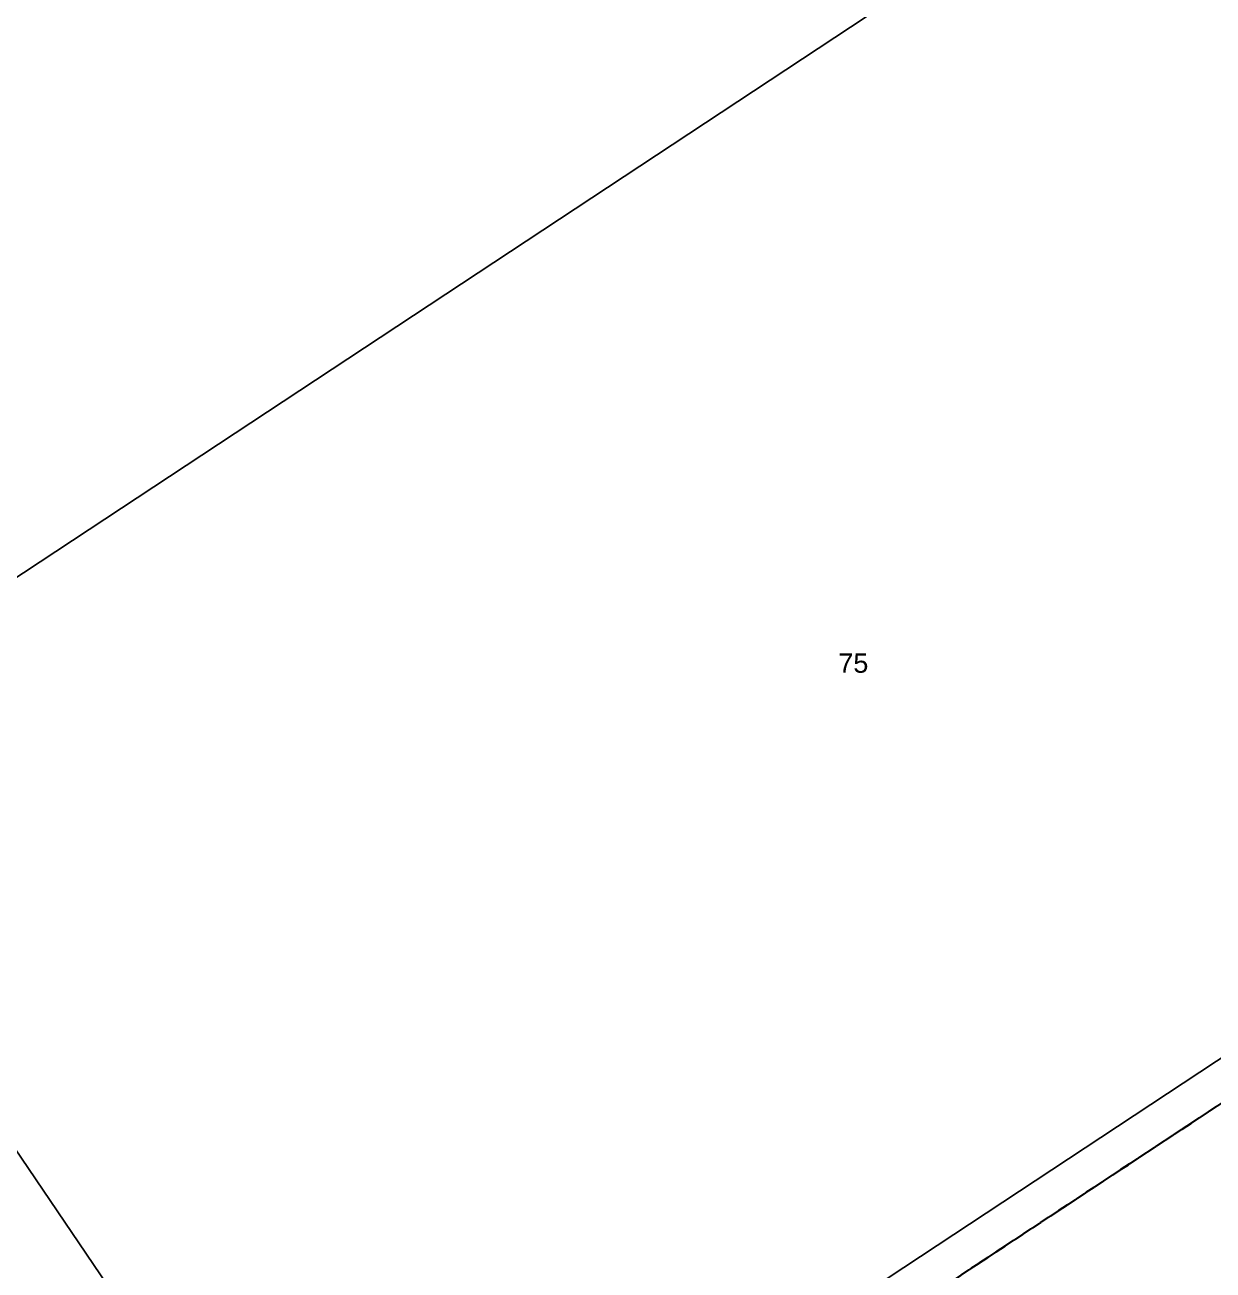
# Model space of a CAD drawing. Header units: metres. Extents: x 302064 to 305578, y 6265466 to 6271990.
# Drawn here: x 303261.6 to 303384.7, y 6270860.2 to 6270989.3 of the extents above; entities that cross this region are included whole.
import ezdxf

# ---------------------------------------------------------------- set-up
doc = ezdxf.new("R2010")
doc.units = ezdxf.units.M
doc.linetypes.add('Cable Exist OH', pattern=[1, 1, 0])
for name, color, linetype in [('_User_LV_Exist', 7, 'Continuous'), ('Mains_HV_EXT', 1, 'Continuous'), ('Mains_LV_EXT', 5, 'Continuous')]:
    doc.layers.add(name, color=color, linetype=linetype)
doc.layers.add('Cadastre Land Parcels_SP_EXT', color=7, linetype='Continuous', lineweight=5)
doc.layers.add('Cadastre Roads_SP_EXT', color=9, linetype='Continuous', lineweight=5)
doc.styles.get("Standard").update_dxf_attribs({"font": 'arial.ttf'})

msp = doc.modelspace()

# ---------------------------------------------------------------- linework, layer by layer
at = {"layer": '_User_LV_Exist', "linetype": 'Cable Exist OH'}
msp.add_lwpolyline([(303348.495, 6270853.042), (303412.694, 6270895.387)], dxfattribs=at)
at = {"layer": 'Cadastre Land Parcels_SP_EXT', "linetype": 'Continuous'}
for points in [[(303397.629, 6271022.359), (303336.271, 6271115.343), (303170.669, 6271005.366), (303181.722, 6270989.059), (303232.822, 6270913.667), (303397.629, 6271022.359)], [(303294.772, 6270822.308), (303458.349, 6270930.203), (303397.629, 6271022.359), (303232.822, 6270913.667), (303294.772, 6270822.308)]]:
    msp.add_lwpolyline(points, close=True, dxfattribs=at)
at = {"layer": 'Cadastre Roads_SP_EXT', "linetype": 'Continuous'}
for points in [[(303853.791, 6271166.469), (303848.45, 6271174.71), (303842.473, 6271183.931), (303796.018, 6271153.269), (303711.962, 6271097.704), (303627.799, 6271042.074), (303544.169, 6270986.875), (303458.349, 6270930.203), (303294.772, 6270822.308), (303298.107, 6270812.734), (303301.583, 6270802.756), (303346.031, 6270832.084), (303385.277, 6270858.028), (303407.537, 6270872.7), (303469.497, 6270913.649), (303557.167, 6270971.372), (303640.846, 6271026.484), (303724.893, 6271081.733), (303808.452, 6271136.668), (303831.678, 6271151.943), (303853.791, 6271166.469)], [(303294.772, 6270822.308), (303232.822, 6270913.667), (303181.722, 6270989.059), (303165.134, 6270972.289), (303172.647, 6270960.857), (303181.67, 6270947.126), (303189.949, 6270934.53), (303198.227, 6270921.933), (303206.616, 6270909.168), (303214.894, 6270896.573), (303217.848, 6270892.076), (303223.167, 6270883.972), (303231.549, 6270871.199), (303239.819, 6270858.596), (303248.09, 6270845.993), (303256.361, 6270833.391), (303264.113, 6270821.577), (303270.347, 6270812.077), (303294.772, 6270822.308)]]:
    msp.add_lwpolyline(points, close=True, dxfattribs=at)
at = {"layer": 'Mains_HV_EXT', "linetype": 'Cable Exist OH'}
msp.add_lwpolyline([(303540.402, 6270979.684), (303348.495, 6270853.042)], dxfattribs=at)
at = {"layer": 'Mains_LV_EXT', "linetype": 'Cable Exist OH'}
msp.add_lwpolyline([(303348.495, 6270853.042), (303412.694, 6270895.387)], dxfattribs=at)

# ---------------------------------------------------------------- texts
at = {"layer": 'Cadastre Land Parcels_SP_EXT'}
msp.add_text('75', height=2, dxfattribs=at).set_placement((303345.893, 6270922.134))

doc.saveas('drawing.dxf')
